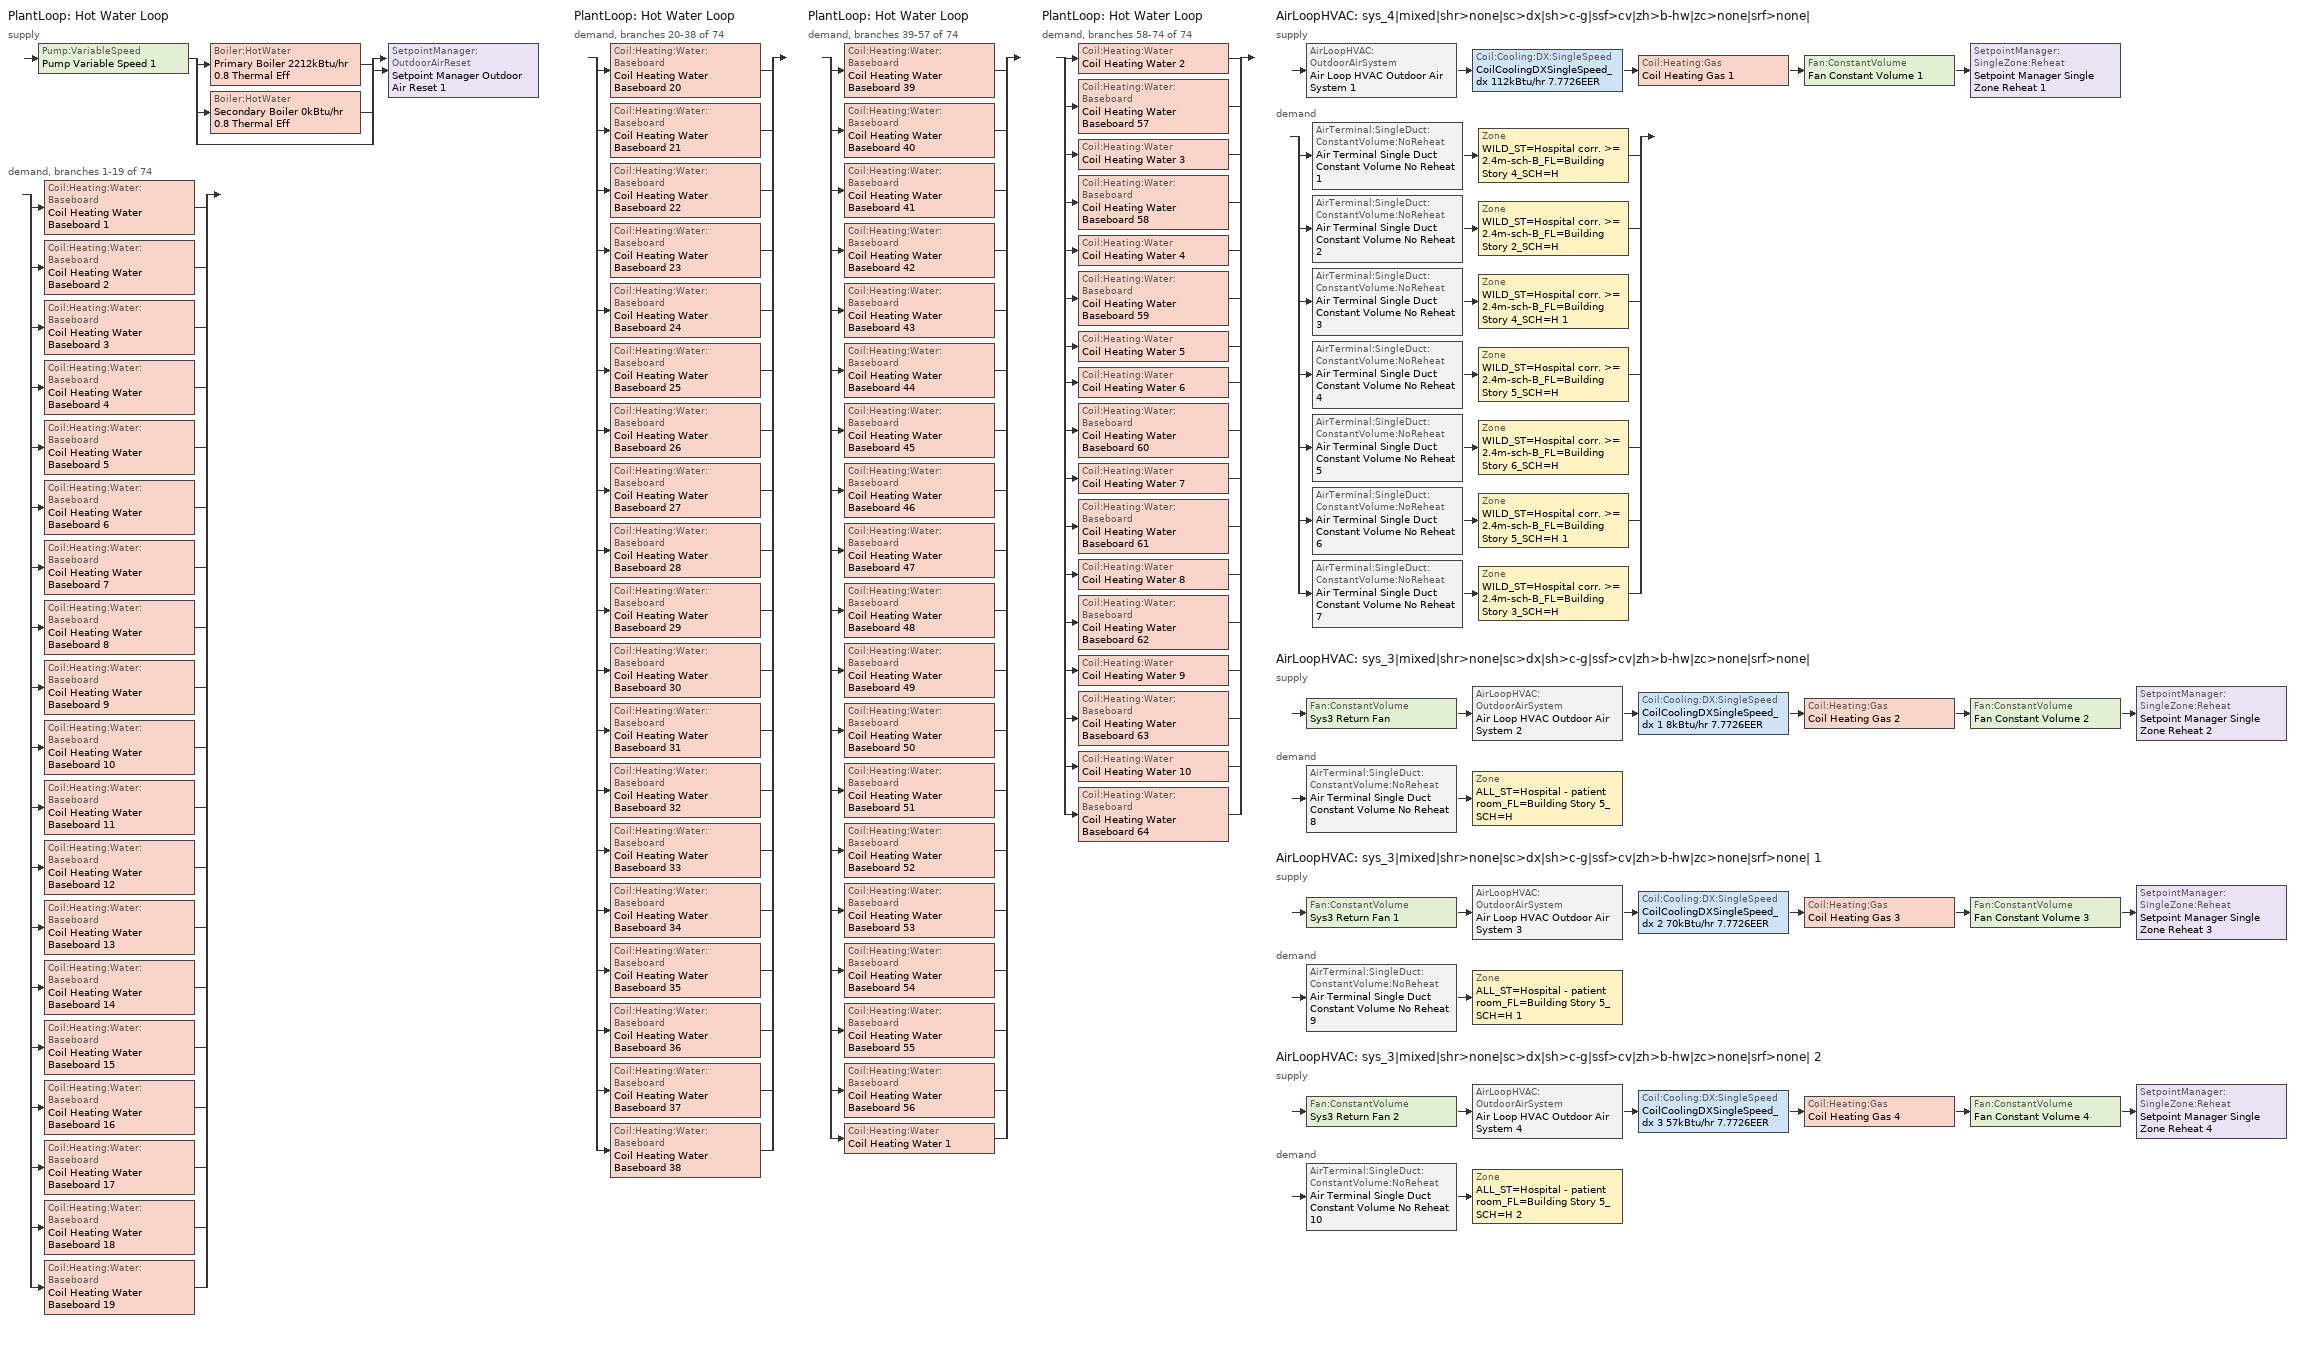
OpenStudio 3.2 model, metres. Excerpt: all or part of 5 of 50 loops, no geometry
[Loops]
PlantLoop 'Hot Water Loop'
 supply: Pump:VariableSpeed 'Pump Variable Speed 1' > split
  | Boiler:HotWater 'Primary Boiler 2212kBtu/hr 0.8 Thermal Eff'
  | Boiler:HotWater 'Secondary Boiler 0kBtu/hr 0.8 Thermal Eff'
  | bypass
  join > SetpointManager:OutdoorAirReset 'Setpoint Manager Outdoor Air Reset 1'
 demand, branches 1-19 of 74: split
  | Coil:Heating:Water:Baseboard 'Coil Heating Water Baseboard 1'
  | Coil:Heating:Water:Baseboard 'Coil Heating Water Baseboard 2'
  | Coil:Heating:Water:Baseboard 'Coil Heating Water Baseboard 3'
  | Coil:Heating:Water:Baseboard 'Coil Heating Water Baseboard 4'
  | Coil:Heating:Water:Baseboard 'Coil Heating Water Baseboard 5'
  | Coil:Heating:Water:Baseboard 'Coil Heating Water Baseboard 6'
  | Coil:Heating:Water:Baseboard 'Coil Heating Water Baseboard 7'
  | Coil:Heating:Water:Baseboard 'Coil Heating Water Baseboard 8'
  | Coil:Heating:Water:Baseboard 'Coil Heating Water Baseboard 9'
  | Coil:Heating:Water:Baseboard 'Coil Heating Water Baseboard 10'
  | Coil:Heating:Water:Baseboard 'Coil Heating Water Baseboard 11'
  | Coil:Heating:Water:Baseboard 'Coil Heating Water Baseboard 12'
  | Coil:Heating:Water:Baseboard 'Coil Heating Water Baseboard 13'
  | Coil:Heating:Water:Baseboard 'Coil Heating Water Baseboard 14'
  | Coil:Heating:Water:Baseboard 'Coil Heating Water Baseboard 15'
  | Coil:Heating:Water:Baseboard 'Coil Heating Water Baseboard 16'
  | Coil:Heating:Water:Baseboard 'Coil Heating Water Baseboard 17'
  | Coil:Heating:Water:Baseboard 'Coil Heating Water Baseboard 18'
  | Coil:Heating:Water:Baseboard 'Coil Heating Water Baseboard 19'
PlantLoop 'Hot Water Loop'
 demand, branches 20-38 of 74: split
  | Coil:Heating:Water:Baseboard 'Coil Heating Water Baseboard 20'
  | Coil:Heating:Water:Baseboard 'Coil Heating Water Baseboard 21'
  | Coil:Heating:Water:Baseboard 'Coil Heating Water Baseboard 22'
  | Coil:Heating:Water:Baseboard 'Coil Heating Water Baseboard 23'
  | Coil:Heating:Water:Baseboard 'Coil Heating Water Baseboard 24'
  | Coil:Heating:Water:Baseboard 'Coil Heating Water Baseboard 25'
  | Coil:Heating:Water:Baseboard 'Coil Heating Water Baseboard 26'
  | Coil:Heating:Water:Baseboard 'Coil Heating Water Baseboard 27'
  | Coil:Heating:Water:Baseboard 'Coil Heating Water Baseboard 28'
  | Coil:Heating:Water:Baseboard 'Coil Heating Water Baseboard 29'
  | Coil:Heating:Water:Baseboard 'Coil Heating Water Baseboard 30'
  | Coil:Heating:Water:Baseboard 'Coil Heating Water Baseboard 31'
  | Coil:Heating:Water:Baseboard 'Coil Heating Water Baseboard 32'
  | Coil:Heating:Water:Baseboard 'Coil Heating Water Baseboard 33'
  | Coil:Heating:Water:Baseboard 'Coil Heating Water Baseboard 34'
  | Coil:Heating:Water:Baseboard 'Coil Heating Water Baseboard 35'
  | Coil:Heating:Water:Baseboard 'Coil Heating Water Baseboard 36'
  | Coil:Heating:Water:Baseboard 'Coil Heating Water Baseboard 37'
  | Coil:Heating:Water:Baseboard 'Coil Heating Water Baseboard 38'
PlantLoop 'Hot Water Loop'
 demand, branches 39-57 of 74: split
  | Coil:Heating:Water:Baseboard 'Coil Heating Water Baseboard 39'
  | Coil:Heating:Water:Baseboard 'Coil Heating Water Baseboard 40'
  | Coil:Heating:Water:Baseboard 'Coil Heating Water Baseboard 41'
  | Coil:Heating:Water:Baseboard 'Coil Heating Water Baseboard 42'
  | Coil:Heating:Water:Baseboard 'Coil Heating Water Baseboard 43'
  | Coil:Heating:Water:Baseboard 'Coil Heating Water Baseboard 44'
  | Coil:Heating:Water:Baseboard 'Coil Heating Water Baseboard 45'
  | Coil:Heating:Water:Baseboard 'Coil Heating Water Baseboard 46'
  | Coil:Heating:Water:Baseboard 'Coil Heating Water Baseboard 47'
  | Coil:Heating:Water:Baseboard 'Coil Heating Water Baseboard 48'
  | Coil:Heating:Water:Baseboard 'Coil Heating Water Baseboard 49'
  | Coil:Heating:Water:Baseboard 'Coil Heating Water Baseboard 50'
  | Coil:Heating:Water:Baseboard 'Coil Heating Water Baseboard 51'
  | Coil:Heating:Water:Baseboard 'Coil Heating Water Baseboard 52'
  | Coil:Heating:Water:Baseboard 'Coil Heating Water Baseboard 53'
  | Coil:Heating:Water:Baseboard 'Coil Heating Water Baseboard 54'
  | Coil:Heating:Water:Baseboard 'Coil Heating Water Baseboard 55'
  | Coil:Heating:Water:Baseboard 'Coil Heating Water Baseboard 56'
  | Coil:Heating:Water 'Coil Heating Water 1'
PlantLoop 'Hot Water Loop'
 demand, branches 58-74 of 74: split
  | Coil:Heating:Water 'Coil Heating Water 2'
  | Coil:Heating:Water:Baseboard 'Coil Heating Water Baseboard 57'
  | Coil:Heating:Water 'Coil Heating Water 3'
  | Coil:Heating:Water:Baseboard 'Coil Heating Water Baseboard 58'
  | Coil:Heating:Water 'Coil Heating Water 4'
  | Coil:Heating:Water:Baseboard 'Coil Heating Water Baseboard 59'
  | Coil:Heating:Water 'Coil Heating Water 5'
  | Coil:Heating:Water 'Coil Heating Water 6'
  | Coil:Heating:Water:Baseboard 'Coil Heating Water Baseboard 60'
  | Coil:Heating:Water 'Coil Heating Water 7'
  | Coil:Heating:Water:Baseboard 'Coil Heating Water Baseboard 61'
  | Coil:Heating:Water 'Coil Heating Water 8'
  | Coil:Heating:Water:Baseboard 'Coil Heating Water Baseboard 62'
  | Coil:Heating:Water 'Coil Heating Water 9'
  | Coil:Heating:Water:Baseboard 'Coil Heating Water Baseboard 63'
  | Coil:Heating:Water 'Coil Heating Water 10'
  | Coil:Heating:Water:Baseboard 'Coil Heating Water Baseboard 64'
AirLoopHVAC 'sys_4|mixed|shr>none|sc>dx|sh>c-g|ssf>cv|zh>b-hw|zc>none|srf>none|'
 supply: AirLoopHVAC:OutdoorAirSystem 'Air Loop HVAC Outdoor Air System 1' > Coil:Cooling:DX:SingleSpeed 'CoilCoolingDXSingleSpeed_dx 112kBtu/hr 7.7726EER' > Coil:Heating:Gas 'Coil Heating Gas 1' > Fan:ConstantVolume 'Fan Constant Volume 1' > SetpointManager:SingleZone:Reheat 'Setpoint Manager Single Zone Reheat 1'
 demand: split
  | AirTerminal:SingleDuct:ConstantVolume:NoReheat 'Air Terminal Single Duct Constant Volume No Reheat 1' > Zone 'WILD_ST=Hospital corr. >= 2.4m-sch-B_FL=Building Story 4_SCH=H'
  | AirTerminal:SingleDuct:ConstantVolume:NoReheat 'Air Terminal Single Duct Constant Volume No Reheat 2' > Zone 'WILD_ST=Hospital corr. >= 2.4m-sch-B_FL=Building Story 2_SCH=H'
  | AirTerminal:SingleDuct:ConstantVolume:NoReheat 'Air Terminal Single Duct Constant Volume No Reheat 3' > Zone 'WILD_ST=Hospital corr. >= 2.4m-sch-B_FL=Building Story 4_SCH=H 1'
  | AirTerminal:SingleDuct:ConstantVolume:NoReheat 'Air Terminal Single Duct Constant Volume No Reheat 4' > Zone 'WILD_ST=Hospital corr. >= 2.4m-sch-B_FL=Building Story 5_SCH=H'
  | AirTerminal:SingleDuct:ConstantVolume:NoReheat 'Air Terminal Single Duct Constant Volume No Reheat 5' > Zone 'WILD_ST=Hospital corr. >= 2.4m-sch-B_FL=Building Story 6_SCH=H'
  | AirTerminal:SingleDuct:ConstantVolume:NoReheat 'Air Terminal Single Duct Constant Volume No Reheat 6' > Zone 'WILD_ST=Hospital corr. >= 2.4m-sch-B_FL=Building Story 5_SCH=H 1'
  | AirTerminal:SingleDuct:ConstantVolume:NoReheat 'Air Terminal Single Duct Constant Volume No Reheat 7' > Zone 'WILD_ST=Hospital corr. >= 2.4m-sch-B_FL=Building Story 3_SCH=H'
AirLoopHVAC 'sys_3|mixed|shr>none|sc>dx|sh>c-g|ssf>cv|zh>b-hw|zc>none|srf>none|'
 supply: Fan:ConstantVolume 'Sys3 Return Fan' > AirLoopHVAC:OutdoorAirSystem 'Air Loop HVAC Outdoor Air System 2' > Coil:Cooling:DX:SingleSpeed 'CoilCoolingDXSingleSpeed_dx 1 8kBtu/hr 7.7726EER' > Coil:Heating:Gas 'Coil Heating Gas 2' > Fan:ConstantVolume 'Fan Constant Volume 2' > SetpointManager:SingleZone:Reheat 'Setpoint Manager Single Zone Reheat 2'
 demand: AirTerminal:SingleDuct:ConstantVolume:NoReheat 'Air Terminal Single Duct Constant Volume No Reheat 8' > Zone 'ALL_ST=Hospital - patient room_FL=Building Story 5_SCH=H'
AirLoopHVAC 'sys_3|mixed|shr>none|sc>dx|sh>c-g|ssf>cv|zh>b-hw|zc>none|srf>none| 1'
 supply: Fan:ConstantVolume 'Sys3 Return Fan 1' > AirLoopHVAC:OutdoorAirSystem 'Air Loop HVAC Outdoor Air System 3' > Coil:Cooling:DX:SingleSpeed 'CoilCoolingDXSingleSpeed_dx 2 70kBtu/hr 7.7726EER' > Coil:Heating:Gas 'Coil Heating Gas 3' > Fan:ConstantVolume 'Fan Constant Volume 3' > SetpointManager:SingleZone:Reheat 'Setpoint Manager Single Zone Reheat 3'
 demand: AirTerminal:SingleDuct:ConstantVolume:NoReheat 'Air Terminal Single Duct Constant Volume No Reheat 9' > Zone 'ALL_ST=Hospital - patient room_FL=Building Story 5_SCH=H 1'
AirLoopHVAC 'sys_3|mixed|shr>none|sc>dx|sh>c-g|ssf>cv|zh>b-hw|zc>none|srf>none| 2'
 supply: Fan:ConstantVolume 'Sys3 Return Fan 2' > AirLoopHVAC:OutdoorAirSystem 'Air Loop HVAC Outdoor Air System 4' > Coil:Cooling:DX:SingleSpeed 'CoilCoolingDXSingleSpeed_dx 3 57kBtu/hr 7.7726EER' > Coil:Heating:Gas 'Coil Heating Gas 4' > Fan:ConstantVolume 'Fan Constant Volume 4' > SetpointManager:SingleZone:Reheat 'Setpoint Manager Single Zone Reheat 4'
 demand: AirTerminal:SingleDuct:ConstantVolume:NoReheat 'Air Terminal Single Duct Constant Volume No Reheat 10' > Zone 'ALL_ST=Hospital - patient room_FL=Building Story 5_SCH=H 2'
[Sizing:Zone] Zone Cooling Design Supply Air Temperature Input Method=TemperatureDifference; Zone Cooling Design Supply Air Temperature {C}=14; Zone Cooling Design Supply Air Temperature Difference {deltaC}=11; Zone Heating Design Supply Air Temperature Input Method=TemperatureDifference; Zone Heating Design Supply Air Temperature {C}=40; Zone Heating Design Supply Air Temperature Difference {deltaC}=21; Zone Cooling Design Supply Air Humidity Ratio {kg-H2O/kg-air}=0.0085; Zone Heating Design Supply Air Humidity Ratio {kg-H2O/kg-air}=0.008; Zone Heating Sizing Factor=1.3; Zone Cooling Sizing Factor=1.1; Cooling Design Air Flow Method=DesignDay; Heating Design Air Flow Method=DesignDay; Account for Dedicated Outdoor Air System=No; Dedicated Outdoor Air System Control Strategy=NeutralSupplyAir; Dedicated Outdoor Air Low Setpoint Temperature for Design {C}=autosize; Dedicated Outdoor Air High Setpoint Temperature for Design {C}=autosize
ALL_ST=Hospital - patient room_FL=Building Story 5_SCH=H; ALL_ST=Hospital - patient room_FL=Building Story 5_SCH=H 1; ALL_ST=Hospital - patient room_FL=Building Story 5_SCH=H 2; WILD_ST=Hospital corr. >= 2.4m-sch-B_FL=Building Story 4_SCH=H; WILD_ST=Hospital corr. >= 2.4m-sch-B_FL=Building Story 2_SCH=H; WILD_ST=Hospital corr. >= 2.4m-sch-B_FL=Building Story 4_SCH=H 1; WILD_ST=Hospital corr. >= 2.4m-sch-B_FL=Building Story 5_SCH=H; WILD_ST=Hospital corr. >= 2.4m-sch-B_FL=Building Story 6_SCH=H; WILD_ST=Hospital corr. >= 2.4m-sch-B_FL=Building Story 5_SCH=H 1; WILD_ST=Hospital corr. >= 2.4m-sch-B_FL=Building Story 3_SCH=H
[Zone equipment]
ALL_ST=Hospital - patient room_FL=Building Story 5_SCH=H: Air Terminal Single Duct Constant Volume No Reheat 8, Zone HVAC Baseboard Convective Water 8
ALL_ST=Hospital - patient room_FL=Building Story 5_SCH=H 1: Air Terminal Single Duct Constant Volume No Reheat 9, Zone HVAC Baseboard Convective Water 9
ALL_ST=Hospital - patient room_FL=Building Story 5_SCH=H 2: Air Terminal Single Duct Constant Volume No Reheat 10, Zone HVAC Baseboard Convective Water 10
WILD_ST=Hospital corr. >= 2.4m-sch-B_FL=Building Story 4_SCH=H: Air Terminal Single Duct Constant Volume No Reheat 1, Zone HVAC Baseboard Convective Water 1, Sys_4_zone_exhaust_fan
WILD_ST=Hospital corr. >= 2.4m-sch-B_FL=Building Story 2_SCH=H: Air Terminal Single Duct Constant Volume No Reheat 2, Zone HVAC Baseboard Convective Water 2, Sys_4_zone_exhaust_fan 1
WILD_ST=Hospital corr. >= 2.4m-sch-B_FL=Building Story 4_SCH=H 1: Air Terminal Single Duct Constant Volume No Reheat 3, Zone HVAC Baseboard Convective Water 3, Sys_4_zone_exhaust_fan 2
WILD_ST=Hospital corr. >= 2.4m-sch-B_FL=Building Story 5_SCH=H: Air Terminal Single Duct Constant Volume No Reheat 4, Zone HVAC Baseboard Convective Water 4, Sys_4_zone_exhaust_fan 3
WILD_ST=Hospital corr. >= 2.4m-sch-B_FL=Building Story 6_SCH=H: Air Terminal Single Duct Constant Volume No Reheat 5, Zone HVAC Baseboard Convective Water 5, Sys_4_zone_exhaust_fan 4
WILD_ST=Hospital corr. >= 2.4m-sch-B_FL=Building Story 5_SCH=H 1: Air Terminal Single Duct Constant Volume No Reheat 6, Zone HVAC Baseboard Convective Water 6, Sys_4_zone_exhaust_fan 5
WILD_ST=Hospital corr. >= 2.4m-sch-B_FL=Building Story 3_SCH=H: Air Terminal Single Duct Constant Volume No Reheat 7, Zone HVAC Baseboard Convective Water 7, Sys_4_zone_exhaust_fan 6
[PlantLoop]
Hot Water Loop: Fluid Type=Water; Glycol Concentration=0; Plant Loop Volume {m3}=Autocalculate; Load Distribution Scheme=Optimal
[Sizing:Plant]
Hot Water Loop: Loop Type=Heating; Design Loop Exit Temperature {C}=82; Loop Design Temperature Difference {deltaC}=16; Sizing Option=NonCoincident; Zone Timesteps in Averaging Window=1; Coincident Sizing Factor Mode=None
[Pump:VariableSpeed]
Pump Variable Speed 1: Motor Efficiency=0.895; Pump Control Type=Intermittent; Skin Loss Radiative Fraction=0.5; Design Power Sizing Method=PowerPerFlowPerPressure; Design Electric Power per Unit Flow Rate {W/(m3/s)}=348701.1; Design Shaft Power per Unit Flow Rate per Unit Head {W-s/m3-Pa}=1.28205; Design Minimum Flow Rate Fraction=0
[Boiler:HotWater] Fuel Type=NaturalGas; Nominal Thermal Efficiency=0.8; Normalized Boiler Efficiency Curve=BOILER-EFFFPLR-NECB2011; Water Outlet Upper Temperature Limit {C}=99; Parasitic Electric Load {W}=0; Sizing Factor=1
Name | Nominal Capacity {W} | Minimum Part Load Ratio | Boiler Flow Mode
Primary Boiler 2212kBtu/hr 0.8 Thermal Eff | 648360 | 0.25 | LeavingSetpointModulated
Secondary Boiler 0kBtu/hr 0.8 Thermal Eff | 0.001 |  | ConstantFlow
[SetpointManager:OutdoorAirReset]
Setpoint Manager Outdoor Air Reset 1: Control Variable=Temperature; Setpoint at Outdoor Low Temperature {C}=82; Outdoor Low Temperature {C}=-16; Setpoint at Outdoor High Temperature {C}=60; Outdoor High Temperature {C}=0
[AirLoopHVAC] Design Supply Air Flow Rate {m3/s}=autosize; Design Return Air Flow Fraction of Supply Air Flow=1
Name | Availability Schedule
sys_4|mixed|shr>none|sc>dx|sh>c-g|ssf>cv|zh>b-hw|zc>none|srf>none| | sys_4|mixed|shr>none|sc>dx|sh>c-g|ssf>cv|zh>b-hw|zc>none|srf>none| Occ Sch
sys_3|mixed|shr>none|sc>dx|sh>c-g|ssf>cv|zh>b-hw|zc>none|srf>none| | sys_3|mixed|shr>none|sc>dx|sh>c-g|ssf>cv|zh>b-hw|zc>none|srf>none| Occ Sch
sys_3|mixed|shr>none|sc>dx|sh>c-g|ssf>cv|zh>b-hw|zc>none|srf>none| 1 | sys_3|mixed|shr>none|sc>dx|sh>c-g|ssf>cv|zh>b-hw|zc>none|srf>none| 1 Occ Sch
sys_3|mixed|shr>none|sc>dx|sh>c-g|ssf>cv|zh>b-hw|zc>none|srf>none| 2 | sys_3|mixed|shr>none|sc>dx|sh>c-g|ssf>cv|zh>b-hw|zc>none|srf>none| 2 Occ Sch
[Sizing:System] Design Outdoor Air Flow Rate {m3/s}=Autosize; Central Heating Maximum System Air Flow Ratio=1; Preheat Design Temperature {C}=7; Preheat Design Humidity Ratio {kg-H2O/kg-Air}=0.008; Precool Design Temperature {C}=13; Precool Design Humidity Ratio {kg-H2O/kg-Air}=0.008; Central Cooling Design Supply Air Temperature {C}=13; Central Heating Design Supply Air Temperature {C}=43; Sizing Option=NonCoincident; 100% Outdoor Air in Cooling=No; 100% Outdoor Air in Heating=No; Central Cooling Design Supply Air Humidity Ratio {kg-H2O/kg-Air}=0.0085; Central Heating Design Supply Air Humidity Ratio {kg-H2O/kg-Air}=0.008; Cooling Design Air Flow Method=DesignDay; Cooling Design Air Flow Rate {m3/s}=0; Heating Design Air Flow Method=DesignDay; Heating Design Air Flow Rate {m3/s}=0; System Outdoor Air Method=ZoneSum; Zone Maximum Outdoor Air Fraction=1; Cooling Supply Air Flow Rate Per Floor Area {m3/s-m2}=0.00996765; Cooling Fraction of Autosized Cooling Supply Air Flow Rate=1; Cooling Supply Air Flow Rate Per Unit Cooling Capacity {m3/s-W}=3.94755e-05; Heating Supply Air Flow Rate Per Floor Area {m3/s-m2}=0.00996765; Heating Fraction of Autosized Heating Supply Air Flow Rate=1; Heating Fraction of Autosized Cooling Supply Air Flow Rate=1; Heating Supply Air Flow Rate Per Unit Heating Capacity {m3/s-W}=3.15882e-05; Cooling Design Capacity Method=CoolingDesignCapacity; Cooling Design Capacity {W}=autosize; Cooling Design Capacity Per Floor Area {W/m2}=234.7; Fraction of Autosized Cooling Design Capacity=1; Heating Design Capacity Method=HeatingDesignCapacity; Heating Design Capacity {W}=autosize; Heating Design Capacity Per Floor Area {W/m2}=157; Fraction of Autosized Heating Design Capacity=1; Central Cooling Capacity Control Method=OnOff
Name | Type of Load to Size On
sys_4|mixed|shr>none|sc>dx|sh>c-g|ssf>cv|zh>b-hw|zc>none|srf>none| | VentilationRequirement
sys_3|mixed|shr>none|sc>dx|sh>c-g|ssf>cv|zh>b-hw|zc>none|srf>none|; sys_3|mixed|shr>none|sc>dx|sh>c-g|ssf>cv|zh>b-hw|zc>none|srf>none| 1; sys_3|mixed|shr>none|sc>dx|sh>c-g|ssf>cv|zh>b-hw|zc>none|srf>none| 2 | Sensible
[Fan:ConstantVolume] Availability Schedule=Always On Discrete; Maximum Flow Rate {m3/s}=AutoSize
Name | Fan Total Efficiency | Pressure Rise {Pa} | Motor Efficiency
Fan Constant Volume 1; Fan Constant Volume 2; Fan Constant Volume 3; Fan Constant Volume 4 | 0.39975 | 640 | 0.615
Sys3 Return Fan; Sys3 Return Fan 1; Sys3 Return Fan 2 | 0.25 | 150 | 0.385
[Coil:Heating:Gas] Availability Schedule=Always On Discrete; Gas Burner Efficiency=0.8; Nominal Capacity {W}=AutoSize; Parasitic Electric Load {W}=0; Part Load Fraction Correlation Curve=FURNACE-EFFPLR-NECB2011; Parasitic Gas Load {W}=0
Coil Heating Gas 1; Coil Heating Gas 2; Coil Heating Gas 3; Coil Heating Gas 4
[Coil:Cooling:DX:SingleSpeed] Availability Schedule=Always On Discrete; Rated Total Cooling Capacity {W}=autosize; Rated Sensible Heat Ratio=autosize; Rated COP {W/W}=2.72426; Rated Air Flow Rate {m3/s}=autosize; Rated Evaporator Fan Power Per Volume Flow Rate {W/(m3/s)}=773.3; Total Cooling Capacity Function of Temperature Curve=DXCOOL-NECB2011-REF-CAPFT; Total Cooling Capacity Function of Flow Fraction Curve=DXCOOL-NECB2011-REF-CAPFFLOW; Energy Input Ratio Function of Temperature Curve=DXCOOL-NECB2011-REF-COOLEIRFT; Energy Input Ratio Function of Flow Fraction Curve=DXCOOL-NECB2011-REF-COOLEIRFFLOW; Part Load Fraction Correlation Curve=DXCOOL-NECB2011-REF-COOLPLFFPLR; Minimum Outdoor Dry-Bulb Temperature for Compressor Operation {C}=-25; Condenser Type=AirCooled; Evaporative Condenser Effectiveness=0; Evaporative Condenser Air Flow Rate {m3/s}=Autosize; Evaporative Condenser Pump Rated Power Consumption {W}=Autosize; Crankcase Heater Capacity {W}=0; Maximum Outdoor Dry-Bulb Temperature for Crankcase Heater Operation {C}=0; Basin Heater Capacity {W/K}=0; Basin Heater Setpoint Temperature {C}=10
CoilCoolingDXSingleSpeed_dx 112kBtu/hr 7.7726EER; CoilCoolingDXSingleSpeed_dx 1 8kBtu/hr 7.7726EER; CoilCoolingDXSingleSpeed_dx 2 70kBtu/hr 7.7726EER; CoilCoolingDXSingleSpeed_dx 3 57kBtu/hr 7.7726EER
[Controller:OutdoorAir] Minimum Outdoor Air Flow Rate {m3/s}=autosize; Maximum Outdoor Air Flow Rate {m3/s}=Autosize; Economizer Control Action Type=ModulateFlow; Lockout Type=NoLockout; Minimum Limit Type=FixedMinimum; High Humidity Control=No; Heat Recovery Bypass Control Type=BypassWhenWithinEconomizerLimits
Name | Economizer Control Type | Economizer Maximum Limit Dry-Bulb Temperature {C} | Economizer Maximum Limit Enthalpy {J/kg} | Economizer Minimum Limit Dry-Bulb Temperature {C} | Minimum Outdoor Air Schedule | Controller Mechanical Ventilation
Controller Outdoor Air 1 | NoEconomizer | 28 | 64000 | -100 | sys_4|mixed|shr>none|sc>dx|sh>c-g|ssf>cv|zh>b-hw|zc>none|srf>none| Occ Sch | Controller Mechanical Ventilation 1
Controller Outdoor Air 2 | NoEconomizer | 28 | 64000 | -100 | sys_3|mixed|shr>none|sc>dx|sh>c-g|ssf>cv|zh>b-hw|zc>none|srf>none| Occ Sch | Controller Mechanical Ventilation 2
Controller Outdoor Air 3 | DifferentialEnthalpy |  |  |  | sys_3|mixed|shr>none|sc>dx|sh>c-g|ssf>cv|zh>b-hw|zc>none|srf>none| 1 Occ Sch | Controller Mechanical Ventilation 3
Controller Outdoor Air 4 | NoEconomizer | 28 | 64000 | -100 | sys_3|mixed|shr>none|sc>dx|sh>c-g|ssf>cv|zh>b-hw|zc>none|srf>none| 2 Occ Sch | Controller Mechanical Ventilation 4
[Controller:MechanicalVentilation] Availability Schedule=Always On Discrete; System Outdoor Air Method=ZoneSum
Controller Mechanical Ventilation 1; Controller Mechanical Ventilation 2; Controller Mechanical Ventilation 3; Controller Mechanical Ventilation 4
[AirLoopHVAC:OutdoorAirSystem]
Name | Controller
Air Loop HVAC Outdoor Air System 1 | Controller Outdoor Air 1
Air Loop HVAC Outdoor Air System 2 | Controller Outdoor Air 2
Air Loop HVAC Outdoor Air System 3 | Controller Outdoor Air 3
Air Loop HVAC Outdoor Air System 4 | Controller Outdoor Air 4
[SetpointManager:SingleZone:Reheat] Minimum Supply Air Temperature {C}=13; Maximum Supply Air Temperature {C}=43
Name | Control Zone
Setpoint Manager Single Zone Reheat 1 | WILD_ST=Hospital corr. >= 2.4m-sch-B_FL=Building Story 4_SCH=H
Setpoint Manager Single Zone Reheat 2 | ALL_ST=Hospital - patient room_FL=Building Story 5_SCH=H
Setpoint Manager Single Zone Reheat 3 | ALL_ST=Hospital - patient room_FL=Building Story 5_SCH=H 1
Setpoint Manager Single Zone Reheat 4 | ALL_ST=Hospital - patient room_FL=Building Story 5_SCH=H 2
[AirTerminal:SingleDuct:ConstantVolume:NoReheat] Availability Schedule=Always On Discrete; Maximum Air Flow Rate {m3/s}=AutoSize
Air Terminal Single Duct Constant Volume No Reheat 1; Air Terminal Single Duct Constant Volume No Reheat 2; Air Terminal Single Duct Constant Volume No Reheat 3; Air Terminal Single Duct Constant Volume No Reheat 4; Air Terminal Single Duct Constant Volume No Reheat 5; Air Terminal Single Duct Constant Volume No Reheat 6; Air Terminal Single Duct Constant Volume No Reheat 7; Air Terminal Single Duct Constant Volume No Reheat 8; Air Terminal Single Duct Constant Volume No Reheat 9; Air Terminal Single Duct Constant Volume No Reheat 10
[Coil:Heating:Water:Baseboard] Heating Design Capacity Method=HeatingDesignCapacity; Heating Design Capacity {W}=autosize; Heating Design Capacity Per Floor Area {W/m2}=0; Fraction of Autosized Heating Design Capacity=0.8
Coil Heating Water Baseboard 1; Coil Heating Water Baseboard 2; Coil Heating Water Baseboard 3; Coil Heating Water Baseboard 4; Coil Heating Water Baseboard 5; Coil Heating Water Baseboard 6; Coil Heating Water Baseboard 7; Coil Heating Water Baseboard 8; Coil Heating Water Baseboard 9; Coil Heating Water Baseboard 10; Coil Heating Water Baseboard 11; Coil Heating Water Baseboard 12; Coil Heating Water Baseboard 13; Coil Heating Water Baseboard 14; Coil Heating Water Baseboard 15; Coil Heating Water Baseboard 16; Coil Heating Water Baseboard 17; Coil Heating Water Baseboard 18; Coil Heating Water Baseboard 19; Coil Heating Water Baseboard 20; Coil Heating Water Baseboard 21; Coil Heating Water Baseboard 22; Coil Heating Water Baseboard 23; Coil Heating Water Baseboard 24; Coil Heating Water Baseboard 25; Coil Heating Water Baseboard 26; Coil Heating Water Baseboard 27; Coil Heating Water Baseboard 28; Coil Heating Water Baseboard 29; Coil Heating Water Baseboard 30; Coil Heating Water Baseboard 31; Coil Heating Water Baseboard 32; Coil Heating Water Baseboard 33; Coil Heating Water Baseboard 34; Coil Heating Water Baseboard 35; Coil Heating Water Baseboard 36; Coil Heating Water Baseboard 37; Coil Heating Water Baseboard 38; Coil Heating Water Baseboard 39; Coil Heating Water Baseboard 40; Coil Heating Water Baseboard 41; Coil Heating Water Baseboard 42; Coil Heating Water Baseboard 43; Coil Heating Water Baseboard 44; Coil Heating Water Baseboard 45; Coil Heating Water Baseboard 46; Coil Heating Water Baseboard 47; Coil Heating Water Baseboard 48; Coil Heating Water Baseboard 49; Coil Heating Water Baseboard 50; Coil Heating Water Baseboard 51; Coil Heating Water Baseboard 52; Coil Heating Water Baseboard 53; Coil Heating Water Baseboard 54; Coil Heating Water Baseboard 55; Coil Heating Water Baseboard 56; Coil Heating Water Baseboard 57; Coil Heating Water Baseboard 58; Coil Heating Water Baseboard 59; Coil Heating Water Baseboard 60; Coil Heating Water Baseboard 61; Coil Heating Water Baseboard 62; Coil Heating Water Baseboard 63; Coil Heating Water Baseboard 64
[ZoneHVAC:Baseboard:Convective:Water] Availability Schedule=Always On Discrete
Name | Heating Coil
Zone HVAC Baseboard Convective Water 1 | Coil Heating Water Baseboard 1
Zone HVAC Baseboard Convective Water 2 | Coil Heating Water Baseboard 2
Zone HVAC Baseboard Convective Water 3 | Coil Heating Water Baseboard 3
Zone HVAC Baseboard Convective Water 4 | Coil Heating Water Baseboard 4
Zone HVAC Baseboard Convective Water 5 | Coil Heating Water Baseboard 5
Zone HVAC Baseboard Convective Water 6 | Coil Heating Water Baseboard 6
Zone HVAC Baseboard Convective Water 7 | Coil Heating Water Baseboard 7
Zone HVAC Baseboard Convective Water 8 | Coil Heating Water Baseboard 8
Zone HVAC Baseboard Convective Water 9 | Coil Heating Water Baseboard 9
Zone HVAC Baseboard Convective Water 10 | Coil Heating Water Baseboard 10
Zone HVAC Baseboard Convective Water 11 | Coil Heating Water Baseboard 11
Zone HVAC Baseboard Convective Water 12 | Coil Heating Water Baseboard 12
Zone HVAC Baseboard Convective Water 13 | Coil Heating Water Baseboard 13
Zone HVAC Baseboard Convective Water 14 | Coil Heating Water Baseboard 14
Zone HVAC Baseboard Convective Water 15 | Coil Heating Water Baseboard 15
Zone HVAC Baseboard Convective Water 16 | Coil Heating Water Baseboard 16
Zone HVAC Baseboard Convective Water 17 | Coil Heating Water Baseboard 17
Zone HVAC Baseboard Convective Water 18 | Coil Heating Water Baseboard 18
Zone HVAC Baseboard Convective Water 19 | Coil Heating Water Baseboard 19
Zone HVAC Baseboard Convective Water 20 | Coil Heating Water Baseboard 20
Zone HVAC Baseboard Convective Water 21 | Coil Heating Water Baseboard 21
Zone HVAC Baseboard Convective Water 22 | Coil Heating Water Baseboard 22
Zone HVAC Baseboard Convective Water 23 | Coil Heating Water Baseboard 23
Zone HVAC Baseboard Convective Water 24 | Coil Heating Water Baseboard 24
Zone HVAC Baseboard Convective Water 25 | Coil Heating Water Baseboard 25
Zone HVAC Baseboard Convective Water 26 | Coil Heating Water Baseboard 26
Zone HVAC Baseboard Convective Water 27 | Coil Heating Water Baseboard 27
Zone HVAC Baseboard Convective Water 28 | Coil Heating Water Baseboard 28
Zone HVAC Baseboard Convective Water 29 | Coil Heating Water Baseboard 29
Zone HVAC Baseboard Convective Water 30 | Coil Heating Water Baseboard 30
Zone HVAC Baseboard Convective Water 31 | Coil Heating Water Baseboard 31
Zone HVAC Baseboard Convective Water 32 | Coil Heating Water Baseboard 32
Zone HVAC Baseboard Convective Water 33 | Coil Heating Water Baseboard 33
Zone HVAC Baseboard Convective Water 34 | Coil Heating Water Baseboard 34
Zone HVAC Baseboard Convective Water 35 | Coil Heating Water Baseboard 35
Zone HVAC Baseboard Convective Water 36 | Coil Heating Water Baseboard 36
Zone HVAC Baseboard Convective Water 37 | Coil Heating Water Baseboard 37
Zone HVAC Baseboard Convective Water 38 | Coil Heating Water Baseboard 38
Zone HVAC Baseboard Convective Water 39 | Coil Heating Water Baseboard 39
Zone HVAC Baseboard Convective Water 40 | Coil Heating Water Baseboard 40
Zone HVAC Baseboard Convective Water 41 | Coil Heating Water Baseboard 41
Zone HVAC Baseboard Convective Water 42 | Coil Heating Water Baseboard 42
Zone HVAC Baseboard Convective Water 43 | Coil Heating Water Baseboard 43
Zone HVAC Baseboard Convective Water 44 | Coil Heating Water Baseboard 44
Zone HVAC Baseboard Convective Water 45 | Coil Heating Water Baseboard 45
Zone HVAC Baseboard Convective Water 46 | Coil Heating Water Baseboard 46
Zone HVAC Baseboard Convective Water 47 | Coil Heating Water Baseboard 47
Zone HVAC Baseboard Convective Water 48 | Coil Heating Water Baseboard 48
Zone HVAC Baseboard Convective Water 49 | Coil Heating Water Baseboard 49
Zone HVAC Baseboard Convective Water 50 | Coil Heating Water Baseboard 50
Zone HVAC Baseboard Convective Water 51 | Coil Heating Water Baseboard 51
Zone HVAC Baseboard Convective Water 52 | Coil Heating Water Baseboard 52
Zone HVAC Baseboard Convective Water 53 | Coil Heating Water Baseboard 53
Zone HVAC Baseboard Convective Water 54 | Coil Heating Water Baseboard 54
Zone HVAC Baseboard Convective Water 55 | Coil Heating Water Baseboard 55
Zone HVAC Baseboard Convective Water 56 | Coil Heating Water Baseboard 56
Zone HVAC Baseboard Convective Water 57 | Coil Heating Water Baseboard 57
Zone HVAC Baseboard Convective Water 58 | Coil Heating Water Baseboard 58
Zone HVAC Baseboard Convective Water 59 | Coil Heating Water Baseboard 59
Zone HVAC Baseboard Convective Water 60 | Coil Heating Water Baseboard 60
Zone HVAC Baseboard Convective Water 61 | Coil Heating Water Baseboard 61
Zone HVAC Baseboard Convective Water 62 | Coil Heating Water Baseboard 62
Zone HVAC Baseboard Convective Water 63 | Coil Heating Water Baseboard 63
Zone HVAC Baseboard Convective Water 64 | Coil Heating Water Baseboard 64
[Fan:ZoneExhaust] Fan Total Efficiency=0.25; Pressure Rise {Pa}=125; System Availability Manager Coupling Mode=Coupled
Name | Maximum Flow Rate {m3/s}
Sys_4_zone_exhaust_fan; Sys_4_zone_exhaust_fan 2; Sys_4_zone_exhaust_fan 3; Sys_4_zone_exhaust_fan 5 | 0.287888
Sys_4_zone_exhaust_fan 1; Sys_4_zone_exhaust_fan 6 | 0.289068
Sys_4_zone_exhaust_fan 4 | 0.254852
[Coil:Heating:Water] Availability Schedule=Always On Discrete
Coil Heating Water 1; Coil Heating Water 2; Coil Heating Water 3; Coil Heating Water 4; Coil Heating Water 5; Coil Heating Water 6; Coil Heating Water 7; Coil Heating Water 8; Coil Heating Water 9; Coil Heating Water 10
[Controller:WaterCoil] Action=Normal; Controller Convergence Tolerance {deltaC}=0.0001; Minimum Actuated Flow {m3/s}=0
Name | Water Coil
Controller Water Coil 1 | Coil Heating Water 1
Controller Water Coil 3 | Coil Heating Water 2
Controller Water Coil 4 | Coil Heating Water 3
Controller Water Coil 5 | Coil Heating Water 4
Controller Water Coil 6 | Coil Heating Water 5
Controller Water Coil 8 | Coil Heating Water 6
Controller Water Coil 9 | Coil Heating Water 7
Controller Water Coil 10 | Coil Heating Water 8
Controller Water Coil 11 | Coil Heating Water 9
Controller Water Coil 12 | Coil Heating Water 10
[Schedule:Ruleset]
Name | Default Day Schedule | Summer Design Day Schedule | Winter Design Day Schedule
sys_3|mixed|shr>none|sc>dx|sh>c-g|ssf>cv|zh>b-hw|zc>none|srf>none| Occ Sch | sys_3|mixed|shr>none|sc>dx|sh>c-g|ssf>cv|zh>b-hw|zc>none|srf>none| Occ Sch Default | sys_3|mixed|shr>none|sc>dx|sh>c-g|ssf>cv|zh>b-hw|zc>none|srf>none| Occ Sch Summer Design Day | sys_3|mixed|shr>none|sc>dx|sh>c-g|ssf>cv|zh>b-hw|zc>none|srf>none| Occ Sch Winter Design Day
sys_3|mixed|shr>none|sc>dx|sh>c-g|ssf>cv|zh>b-hw|zc>none|srf>none| 1 Occ Sch | sys_3|mixed|shr>none|sc>dx|sh>c-g|ssf>cv|zh>b-hw|zc>none|srf>none| 1 Occ Sch Default | sys_3|mixed|shr>none|sc>dx|sh>c-g|ssf>cv|zh>b-hw|zc>none|srf>none| 1 Occ Sch Summer Design Day | sys_3|mixed|shr>none|sc>dx|sh>c-g|ssf>cv|zh>b-hw|zc>none|srf>none| 1 Occ Sch Winter Design Day
sys_3|mixed|shr>none|sc>dx|sh>c-g|ssf>cv|zh>b-hw|zc>none|srf>none| 2 Occ Sch | sys_3|mixed|shr>none|sc>dx|sh>c-g|ssf>cv|zh>b-hw|zc>none|srf>none| 2 Occ Sch Default | sys_3|mixed|shr>none|sc>dx|sh>c-g|ssf>cv|zh>b-hw|zc>none|srf>none| 2 Occ Sch Summer Design Day | sys_3|mixed|shr>none|sc>dx|sh>c-g|ssf>cv|zh>b-hw|zc>none|srf>none| 2 Occ Sch Winter Design Day
sys_4|mixed|shr>none|sc>dx|sh>c-g|ssf>cv|zh>b-hw|zc>none|srf>none| Occ Sch | sys_4|mixed|shr>none|sc>dx|sh>c-g|ssf>cv|zh>b-hw|zc>none|srf>none| Occ Sch Default | sys_4|mixed|shr>none|sc>dx|sh>c-g|ssf>cv|zh>b-hw|zc>none|srf>none| Occ Sch Summer Design Day | sys_4|mixed|shr>none|sc>dx|sh>c-g|ssf>cv|zh>b-hw|zc>none|srf>none| Occ Sch Winter Design Day
[Schedule:Day]
sys_3|mixed|shr>none|sc>dx|sh>c-g|ssf>cv|zh>b-hw|zc>none|srf>none| Occ Sch Default; sys_3|mixed|shr>none|sc>dx|sh>c-g|ssf>cv|zh>b-hw|zc>none|srf>none| Occ Sch Winter Design Day; sys_3|mixed|shr>none|sc>dx|sh>c-g|ssf>cv|zh>b-hw|zc>none|srf>none| Occ Sch Summer Design Day; sys_3|mixed|shr>none|sc>dx|sh>c-g|ssf>cv|zh>b-hw|zc>none|srf>none| 1 Occ Sch Default; sys_3|mixed|shr>none|sc>dx|sh>c-g|ssf>cv|zh>b-hw|zc>none|srf>none| 1 Occ Sch Winter Design Day; sys_3|mixed|shr>none|sc>dx|sh>c-g|ssf>cv|zh>b-hw|zc>none|srf>none| 1 Occ Sch Summer Design Day; sys_3|mixed|shr>none|sc>dx|sh>c-g|ssf>cv|zh>b-hw|zc>none|srf>none| 2 Occ Sch Default; sys_3|mixed|shr>none|sc>dx|sh>c-g|ssf>cv|zh>b-hw|zc>none|srf>none| 2 Occ Sch Winter Design Day; sys_3|mixed|shr>none|sc>dx|sh>c-g|ssf>cv|zh>b-hw|zc>none|srf>none| 2 Occ Sch Summer Design Day; sys_4|mixed|shr>none|sc>dx|sh>c-g|ssf>cv|zh>b-hw|zc>none|srf>none| Occ Sch Default; sys_4|mixed|shr>none|sc>dx|sh>c-g|ssf>cv|zh>b-hw|zc>none|srf>none| Occ Sch Winter Design Day; sys_4|mixed|shr>none|sc>dx|sh>c-g|ssf>cv|zh>b-hw|zc>none|srf>none| Occ Sch Summer Design Day: 24, 0, 1
[Schedule:Constant]
Always On Discrete: Value=1
[Curve:Biquadratic] Minimum Value of x=13; Maximum Value of x=24; Minimum Value of y=24; Maximum Value of y=46
Name | Coefficient1 Constant | Coefficient2 x | Coefficient3 x**2 | Coefficient4 y | Coefficient5 y**2 | Coefficient6 x*y
DXCOOL-NECB2011-REF-CAPFT | 0.867905 | 0.0142459 | 0.00055436 | -0.0075575 | 3.3e-05 | -0.0001918
DXCOOL-NECB2011-REF-COOLEIRFT | 0.114171 | 0.0281822 | -0.0004199 | 0.0214108 | 0.000161028 | -0.000679104
[Curve:Quadratic] Minimum Value of x=0.5; Maximum Value of x=1.5
Name | Coefficient1 Constant | Coefficient2 x | Coefficient3 x**2
DXCOOL-NECB2011-REF-CAPFFLOW | 0.8 | 0.2 | 0
DXCOOL-NECB2011-REF-COOLEIRFFLOW | 1.1552 | -0.1808 | 0.0256
[Curve:Cubic] Maximum Value of x=1
Name | Coefficient1 Constant | Coefficient2 x | Coefficient3 x**2 | Coefficient4 x**3 | Minimum Value of x
DXCOOL-NECB2011-REF-COOLPLFFPLR | 0.0277 | 4.9151 | -8.184 | 4.2702 | 0.7
BOILER-EFFFPLR-NECB2011 | 0.3831 | 2.0567 | -2.6469 | 1.2148 | 0
FURNACE-EFFPLR-NECB2011 | 0.722 | 0.8211 | -1.0396 | 0.5 | 0
